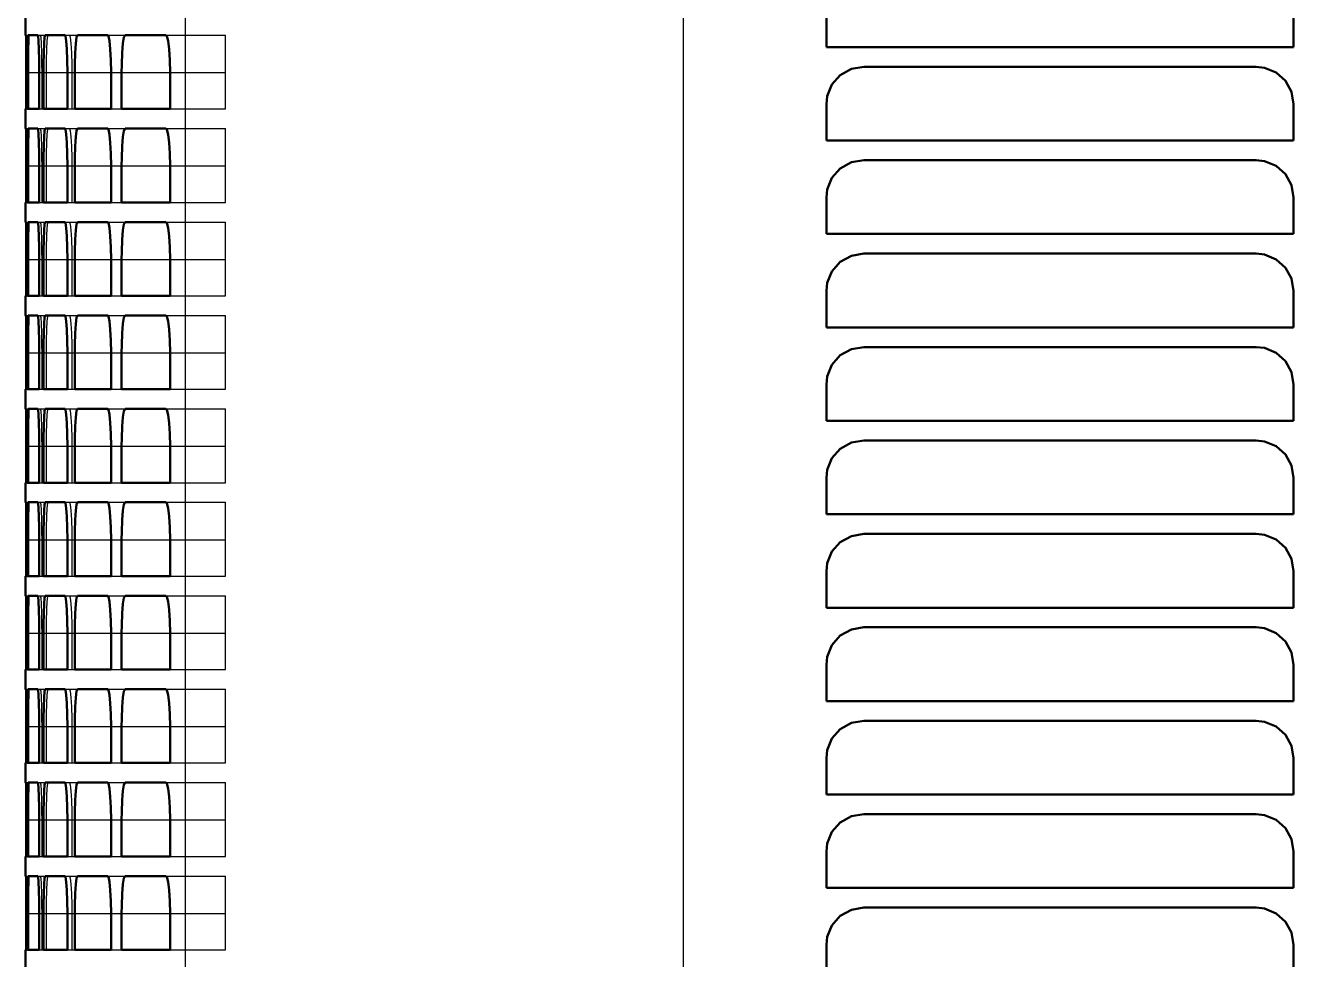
# Model space of a CAD drawing. Header units: inches. Extents: x -0.3 to 35.5, y 0 to 41.9.
# Drawn here: x -0.27 to 6.52, y 25.8 to 30.8 of the extents above; entities that cross this region are included whole.
import ezdxf

# ---------------------------------------------------------------- set-up
doc = ezdxf.new("R2010")
doc.units = ezdxf.units.IN
doc.header["$MEASUREMENT"] = 0
doc.linetypes.add('Dashed', pattern=[2, 1, -1])
for name, color, linetype, lineweight in [('AM_0', 7, 'Continuous', 50), ('AM_4', 3, 'Continuous', 25), ('AM_9', 6, 'Dashed', 25)]:
    doc.layers.add(name, color=color, linetype=linetype, lineweight=lineweight)

msp = doc.modelspace()

# ---------------------------------------------------------------- linework, layer by layer
at = {"layer": 'AM_0'}
for p, q in [((4.016, 30.881), (4.016, 30.686)), ((6.516, 30.686), (6.516, 30.881)), ((-0.27, 30.855), (-0.27, 30.75)), ((-0.2669, 30.75), (-0.27, 30.75)), ((-0.2032, 30.75), (-0.255, 30.75)), ((-0.0573, 30.75), (-0.1644, 30.75)), ((0.171, 30.75), (0.0085, 30.75)), ((0.4823, 30.75), (0.2639, 30.75)), ((4.016, 30.686), (6.516, 30.686)), ((-0.2652, 30.355), (-0.2652, 30.55)), ((-0.258, 30.55), (-0.258, 30.355)), ((-0.1963, 30.355), (-0.1963, 30.55)), ((-0.1727, 30.55), (-0.1727, 30.355)), ((-0.0452, 30.355), (-0.0452, 30.55)), ((-0.0051, 30.55), (-0.0051, 30.355)), ((0.1884, 30.355), (0.1884, 30.55)), ((0.2451, 30.55), (0.2451, 30.355)), ((0.505, 30.355), (0.505, 30.55)), ((6.316, 30.581), (4.216, 30.581)), ((-0.27, 30.355), (-0.2652, 30.355)), ((-0.27, 30.355), (-0.27, 30.25)), ((-0.258, 30.355), (-0.1963, 30.355)), ((-0.1727, 30.355), (-0.0452, 30.355)), ((-0.0051, 30.355), (0.1884, 30.355)), ((0.2451, 30.355), (0.505, 30.355)), ((4.016, 30.381), (4.016, 30.186)), ((6.516, 30.186), (6.516, 30.381)), ((-0.2669, 30.25), (-0.27, 30.25)), ((-0.2032, 30.25), (-0.255, 30.25)), ((-0.0573, 30.25), (-0.1644, 30.25)), ((0.171, 30.25), (0.0085, 30.25)), ((0.4823, 30.25), (0.2639, 30.25)), ((4.016, 30.186), (6.516, 30.186)), ((6.316, 30.081), (4.216, 30.081)), ((-0.2652, 29.855), (-0.2652, 30.05)), ((-0.258, 30.05), (-0.258, 29.855)), ((-0.1963, 29.855), (-0.1963, 30.05)), ((-0.1727, 30.05), (-0.1727, 29.855)), ((-0.0452, 29.855), (-0.0452, 30.05)), ((-0.0051, 30.05), (-0.0051, 29.855)), ((0.1884, 29.855), (0.1884, 30.05)), ((0.2451, 30.05), (0.2451, 29.855)), ((0.505, 29.855), (0.505, 30.05)), ((4.016, 29.881), (4.016, 29.686)), ((6.516, 29.686), (6.516, 29.881)), ((-0.27, 29.855), (-0.2652, 29.855)), ((-0.27, 29.855), (-0.27, 29.75)), ((-0.258, 29.855), (-0.1963, 29.855)), ((-0.1727, 29.855), (-0.0452, 29.855)), ((-0.0051, 29.855), (0.1884, 29.855)), ((0.2451, 29.855), (0.505, 29.855)), ((-0.2669, 29.75), (-0.27, 29.75)), ((-0.2032, 29.75), (-0.255, 29.75)), ((-0.0573, 29.75), (-0.1644, 29.75)), ((0.171, 29.75), (0.0085, 29.75)), ((0.4823, 29.75), (0.2639, 29.75)), ((4.016, 29.686), (6.516, 29.686)), ((-0.2652, 29.355), (-0.2652, 29.55)), ((-0.258, 29.55), (-0.258, 29.355)), ((-0.1963, 29.355), (-0.1963, 29.55)), ((-0.1727, 29.55), (-0.1727, 29.355)), ((-0.0452, 29.355), (-0.0452, 29.55)), ((-0.0051, 29.55), (-0.0051, 29.355)), ((0.1884, 29.355), (0.1884, 29.55)), ((0.2451, 29.55), (0.2451, 29.355)), ((0.505, 29.355), (0.505, 29.55)), ((6.316, 29.581), (4.216, 29.581)), ((-0.27, 29.355), (-0.2652, 29.355)), ((-0.27, 29.355), (-0.27, 29.25)), ((-0.258, 29.355), (-0.1963, 29.355)), ((-0.1727, 29.355), (-0.0452, 29.355)), ((-0.0051, 29.355), (0.1884, 29.355)), ((0.2451, 29.355), (0.505, 29.355)), ((4.016, 29.381), (4.016, 29.186)), ((6.516, 29.186), (6.516, 29.381)), ((-0.2669, 29.25), (-0.27, 29.25)), ((-0.2032, 29.25), (-0.255, 29.25)), ((-0.0573, 29.25), (-0.1644, 29.25)), ((0.171, 29.25), (0.0085, 29.25)), ((0.4823, 29.25), (0.2639, 29.25)), ((4.016, 29.186), (6.516, 29.186)), ((-0.2652, 28.855), (-0.2652, 29.05)), ((-0.258, 29.05), (-0.258, 28.855)), ((-0.1963, 28.855), (-0.1963, 29.05)), ((-0.1727, 29.05), (-0.1727, 28.855)), ((-0.0452, 28.855), (-0.0452, 29.05)), ((-0.0051, 29.05), (-0.0051, 28.855)), ((0.1884, 28.855), (0.1884, 29.05)), ((0.2451, 29.05), (0.2451, 28.855)), ((0.505, 28.855), (0.505, 29.05)), ((6.316, 29.081), (4.216, 29.081)), ((-0.27, 28.855), (-0.2652, 28.855)), ((-0.27, 28.855), (-0.27, 28.75)), ((-0.258, 28.855), (-0.1963, 28.855)), ((-0.1727, 28.855), (-0.0452, 28.855)), ((-0.0051, 28.855), (0.1884, 28.855)), ((0.2451, 28.855), (0.505, 28.855)), ((4.016, 28.881), (4.016, 28.686)), ((6.516, 28.686), (6.516, 28.881)), ((-0.2669, 28.75), (-0.27, 28.75)), ((-0.2032, 28.75), (-0.255, 28.75)), ((-0.0573, 28.75), (-0.1644, 28.75)), ((0.171, 28.75), (0.0085, 28.75)), ((0.4823, 28.75), (0.2639, 28.75)), ((4.016, 28.686), (6.516, 28.686)), ((6.316, 28.581), (4.216, 28.581)), ((-0.2652, 28.355), (-0.2652, 28.55)), ((-0.258, 28.55), (-0.258, 28.355)), ((-0.1963, 28.355), (-0.1963, 28.55)), ((-0.1727, 28.55), (-0.1727, 28.355)), ((-0.0452, 28.355), (-0.0452, 28.55)), ((-0.0051, 28.55), (-0.0051, 28.355)), ((0.1884, 28.355), (0.1884, 28.55)), ((0.2451, 28.55), (0.2451, 28.355)), ((0.505, 28.355), (0.505, 28.55)), ((4.016, 28.381), (4.016, 28.186)), ((6.516, 28.186), (6.516, 28.381)), ((-0.27, 28.355), (-0.2652, 28.355)), ((-0.27, 28.355), (-0.27, 28.25)), ((-0.258, 28.355), (-0.1963, 28.355)), ((-0.1727, 28.355), (-0.0452, 28.355)), ((-0.0051, 28.355), (0.1884, 28.355)), ((0.2451, 28.355), (0.505, 28.355)), ((-0.2669, 28.25), (-0.27, 28.25)), ((-0.2032, 28.25), (-0.255, 28.25)), ((-0.0573, 28.25), (-0.1644, 28.25)), ((0.171, 28.25), (0.0085, 28.25)), ((0.4823, 28.25), (0.2639, 28.25)), ((4.016, 28.186), (6.516, 28.186)), ((-0.2652, 27.855), (-0.2652, 28.05)), ((-0.258, 28.05), (-0.258, 27.855)), ((-0.1963, 27.855), (-0.1963, 28.05)), ((-0.1727, 28.05), (-0.1727, 27.855)), ((-0.0452, 27.855), (-0.0452, 28.05)), ((-0.0051, 28.05), (-0.0051, 27.855)), ((0.1884, 27.855), (0.1884, 28.05)), ((0.2451, 28.05), (0.2451, 27.855)), ((0.505, 27.855), (0.505, 28.05)), ((6.316, 28.081), (4.216, 28.081)), ((-0.27, 27.855), (-0.2652, 27.855)), ((-0.27, 27.855), (-0.27, 27.75)), ((-0.258, 27.855), (-0.1963, 27.855)), ((-0.1727, 27.855), (-0.0452, 27.855)), ((-0.0051, 27.855), (0.1884, 27.855)), ((0.2451, 27.855), (0.505, 27.855)), ((4.016, 27.881), (4.016, 27.686)), ((6.516, 27.686), (6.516, 27.881)), ((-0.2669, 27.75), (-0.27, 27.75)), ((-0.2032, 27.75), (-0.255, 27.75)), ((-0.0573, 27.75), (-0.1644, 27.75)), ((0.171, 27.75), (0.0085, 27.75)), ((0.4823, 27.75), (0.2639, 27.75)), ((4.016, 27.686), (6.516, 27.686)), ((6.316, 27.581), (4.216, 27.581)), ((-0.2652, 27.355), (-0.2652, 27.55)), ((-0.258, 27.55), (-0.258, 27.355)), ((-0.1963, 27.355), (-0.1963, 27.55)), ((-0.1727, 27.55), (-0.1727, 27.355)), ((-0.0452, 27.355), (-0.0452, 27.55)), ((-0.0051, 27.55), (-0.0051, 27.355)), ((0.1884, 27.355), (0.1884, 27.55)), ((0.2451, 27.55), (0.2451, 27.355)), ((0.505, 27.355), (0.505, 27.55)), ((-0.27, 27.355), (-0.2652, 27.355)), ((-0.27, 27.355), (-0.27, 27.25)), ((-0.258, 27.355), (-0.1963, 27.355)), ((-0.1727, 27.355), (-0.0452, 27.355)), ((-0.0051, 27.355), (0.1884, 27.355)), ((0.2451, 27.355), (0.505, 27.355)), ((4.016, 27.381), (4.016, 27.186)), ((6.516, 27.186), (6.516, 27.381)), ((-0.2669, 27.25), (-0.27, 27.25)), ((-0.2032, 27.25), (-0.255, 27.25)), ((-0.0573, 27.25), (-0.1644, 27.25)), ((0.171, 27.25), (0.0085, 27.25)), ((0.4823, 27.25), (0.2639, 27.25)), ((4.016, 27.186), (6.516, 27.186)), ((6.316, 27.081), (4.216, 27.081)), ((-0.2652, 26.855), (-0.2652, 27.05)), ((-0.258, 27.05), (-0.258, 26.855)), ((-0.1963, 26.855), (-0.1963, 27.05)), ((-0.1727, 27.05), (-0.1727, 26.855)), ((-0.0452, 26.855), (-0.0452, 27.05)), ((-0.0051, 27.05), (-0.0051, 26.855)), ((0.1884, 26.855), (0.1884, 27.05)), ((0.2451, 27.05), (0.2451, 26.855)), ((0.505, 26.855), (0.505, 27.05)), ((4.016, 26.881), (4.016, 26.686)), ((6.516, 26.686), (6.516, 26.881)), ((-0.27, 26.855), (-0.2652, 26.855)), ((-0.27, 26.855), (-0.27, 26.75)), ((-0.258, 26.855), (-0.1963, 26.855)), ((-0.1727, 26.855), (-0.0452, 26.855)), ((-0.0051, 26.855), (0.1884, 26.855)), ((0.2451, 26.855), (0.505, 26.855)), ((-0.2669, 26.75), (-0.27, 26.75)), ((-0.2032, 26.75), (-0.255, 26.75)), ((-0.0573, 26.75), (-0.1644, 26.75)), ((0.171, 26.75), (0.0085, 26.75)), ((0.4823, 26.75), (0.2639, 26.75)), ((4.016, 26.686), (6.516, 26.686)), ((-0.2652, 26.355), (-0.2652, 26.55)), ((-0.258, 26.55), (-0.258, 26.355)), ((-0.1963, 26.355), (-0.1963, 26.55)), ((-0.1727, 26.55), (-0.1727, 26.355)), ((-0.0452, 26.355), (-0.0452, 26.55)), ((-0.0051, 26.55), (-0.0051, 26.355)), ((0.1884, 26.355), (0.1884, 26.55)), ((0.2451, 26.55), (0.2451, 26.355)), ((0.505, 26.355), (0.505, 26.55)), ((6.316, 26.581), (4.216, 26.581)), ((-0.27, 26.355), (-0.2652, 26.355)), ((-0.27, 26.355), (-0.27, 26.25)), ((-0.258, 26.355), (-0.1963, 26.355)), ((-0.1727, 26.355), (-0.0452, 26.355)), ((-0.0051, 26.355), (0.1884, 26.355)), ((0.2451, 26.355), (0.505, 26.355)), ((4.016, 26.381), (4.016, 26.186)), ((6.516, 26.186), (6.516, 26.381)), ((-0.2669, 26.25), (-0.27, 26.25)), ((-0.2032, 26.25), (-0.255, 26.25)), ((-0.0573, 26.25), (-0.1644, 26.25)), ((0.171, 26.25), (0.0085, 26.25)), ((0.4823, 26.25), (0.2639, 26.25)), ((4.016, 26.186), (6.516, 26.186)), ((6.316, 26.081), (4.216, 26.081)), ((-0.2652, 25.855), (-0.2652, 26.05)), ((-0.258, 26.05), (-0.258, 25.855)), ((-0.1963, 25.855), (-0.1963, 26.05)), ((-0.1727, 26.05), (-0.1727, 25.855)), ((-0.0452, 25.855), (-0.0452, 26.05)), ((-0.0051, 26.05), (-0.0051, 25.855)), ((0.1884, 25.855), (0.1884, 26.05)), ((0.2451, 26.05), (0.2451, 25.855)), ((0.505, 25.855), (0.505, 26.05)), ((-0.27, 25.855), (-0.2652, 25.855)), ((-0.27, 25.855), (-0.27, 25.75)), ((-0.258, 25.855), (-0.1963, 25.855)), ((-0.1727, 25.855), (-0.0452, 25.855)), ((-0.0051, 25.855), (0.1884, 25.855)), ((0.2451, 25.855), (0.505, 25.855)), ((4.016, 25.881), (4.016, 25.686)), ((6.516, 25.686), (6.516, 25.881))]:
    msp.add_line(p, q, dxfattribs=at)
for points in [[(-0.2652, 30.55), (-0.2653, 30.6162), (-0.2656, 30.6749), (-0.266, 30.7196), (-0.2665, 30.7451), (-0.2669, 30.75)], [(-0.255, 30.75), (-0.256, 30.7387), (-0.2569, 30.7062), (-0.2576, 30.656), (-0.258, 30.5939), (-0.258, 30.55)], [(-0.1963, 30.55), (-0.1967, 30.6162), (-0.1978, 30.6749), (-0.1996, 30.7195), (-0.2017, 30.7451), (-0.2032, 30.75)], [(-0.1644, 30.75), (-0.1672, 30.7387), (-0.1696, 30.7061), (-0.1714, 30.6559), (-0.1725, 30.5937), (-0.1727, 30.55)], [(-0.0452, 30.55), (-0.0459, 30.6161), (-0.0479, 30.6748), (-0.0509, 30.7194), (-0.0547, 30.745), (-0.0573, 30.75)], [(0.0085, 30.75), (0.0039, 30.7387), (0, 30.706), (-0.003, 30.6557), (-0.0047, 30.5935), (-0.0051, 30.55)], [(0.1884, 30.55), (0.1875, 30.616), (0.1846, 30.6746), (0.1803, 30.7192), (0.1749, 30.745), (0.171, 30.75)], [(0.2639, 30.75), (0.2576, 30.7386), (0.2521, 30.7058), (0.2479, 30.6553), (0.2455, 30.5931), (0.2451, 30.55)], [(0.505, 30.55), (0.5038, 30.6159), (0.5001, 30.6743), (0.4944, 30.719), (0.4874, 30.7448), (0.4823, 30.75)], [(4.216, 30.581), (4.1495, 30.5696), (4.0905, 30.5367), (4.0458, 30.486), (4.0206, 30.4237), (4.016, 30.381)], [(6.516, 30.381), (6.5048, 30.447), (6.4725, 30.5055), (6.4227, 30.5502), (6.3607, 30.5759), (6.316, 30.581)], [(-0.2652, 30.05), (-0.2653, 30.1162), (-0.2656, 30.1749), (-0.266, 30.2196), (-0.2665, 30.2451), (-0.2669, 30.25)], [(-0.255, 30.25), (-0.256, 30.2387), (-0.2569, 30.2062), (-0.2576, 30.156), (-0.258, 30.0939), (-0.258, 30.05)], [(-0.1963, 30.05), (-0.1967, 30.1162), (-0.1978, 30.1749), (-0.1996, 30.2195), (-0.2017, 30.2451), (-0.2032, 30.25)], [(-0.1644, 30.25), (-0.1672, 30.2387), (-0.1696, 30.2061), (-0.1714, 30.1559), (-0.1725, 30.0937), (-0.1727, 30.05)], [(-0.0452, 30.05), (-0.0459, 30.1161), (-0.0479, 30.1748), (-0.0509, 30.2194), (-0.0547, 30.245), (-0.0573, 30.25)], [(0.0085, 30.25), (0.0039, 30.2387), (0, 30.206), (-0.003, 30.1557), (-0.0047, 30.0935), (-0.0051, 30.05)], [(0.1884, 30.05), (0.1875, 30.116), (0.1846, 30.1746), (0.1803, 30.2192), (0.1749, 30.245), (0.171, 30.25)], [(0.2639, 30.25), (0.2576, 30.2386), (0.2521, 30.2058), (0.2479, 30.1553), (0.2455, 30.0931), (0.2451, 30.05)], [(0.505, 30.05), (0.5038, 30.1159), (0.5001, 30.1743), (0.4944, 30.219), (0.4874, 30.2448), (0.4823, 30.25)], [(4.216, 30.081), (4.1495, 30.0696), (4.0905, 30.0367), (4.0458, 29.986), (4.0206, 29.9237), (4.016, 29.881)], [(6.516, 29.881), (6.5048, 29.947), (6.4725, 30.0055), (6.4227, 30.0502), (6.3607, 30.0759), (6.316, 30.081)], [(-0.2652, 29.55), (-0.2653, 29.6162), (-0.2656, 29.6749), (-0.266, 29.7196), (-0.2665, 29.7451), (-0.2669, 29.75)], [(-0.255, 29.75), (-0.256, 29.7387), (-0.2569, 29.7062), (-0.2576, 29.656), (-0.258, 29.5939), (-0.258, 29.55)], [(-0.1963, 29.55), (-0.1967, 29.6162), (-0.1978, 29.6749), (-0.1996, 29.7195), (-0.2017, 29.7451), (-0.2032, 29.75)], [(-0.1644, 29.75), (-0.1672, 29.7387), (-0.1696, 29.7061), (-0.1714, 29.6559), (-0.1725, 29.5937), (-0.1727, 29.55)], [(-0.0452, 29.55), (-0.0459, 29.6161), (-0.0479, 29.6748), (-0.0509, 29.7194), (-0.0547, 29.745), (-0.0573, 29.75)], [(0.0085, 29.75), (0.0039, 29.7387), (0, 29.706), (-0.003, 29.6557), (-0.0047, 29.5935), (-0.0051, 29.55)], [(0.1884, 29.55), (0.1875, 29.616), (0.1846, 29.6746), (0.1803, 29.7192), (0.1749, 29.745), (0.171, 29.75)], [(0.2639, 29.75), (0.2576, 29.7386), (0.2521, 29.7058), (0.2479, 29.6553), (0.2455, 29.5931), (0.2451, 29.55)], [(0.505, 29.55), (0.5038, 29.6159), (0.5001, 29.6743), (0.4944, 29.719), (0.4874, 29.7448), (0.4823, 29.75)], [(4.216, 29.581), (4.1495, 29.5696), (4.0905, 29.5367), (4.0458, 29.486), (4.0206, 29.4237), (4.016, 29.381)], [(6.516, 29.381), (6.5048, 29.447), (6.4725, 29.5055), (6.4227, 29.5502), (6.3607, 29.5759), (6.316, 29.581)], [(-0.2652, 29.05), (-0.2653, 29.1162), (-0.2656, 29.1749), (-0.266, 29.2196), (-0.2665, 29.2451), (-0.2669, 29.25)], [(-0.255, 29.25), (-0.256, 29.2387), (-0.2569, 29.2062), (-0.2576, 29.156), (-0.258, 29.0939), (-0.258, 29.05)], [(-0.1963, 29.05), (-0.1967, 29.1162), (-0.1978, 29.1749), (-0.1996, 29.2195), (-0.2017, 29.2451), (-0.2032, 29.25)], [(-0.1644, 29.25), (-0.1672, 29.2387), (-0.1696, 29.2061), (-0.1714, 29.1559), (-0.1725, 29.0937), (-0.1727, 29.05)], [(-0.0452, 29.05), (-0.0459, 29.1161), (-0.0479, 29.1748), (-0.0509, 29.2194), (-0.0547, 29.245), (-0.0573, 29.25)], [(0.0085, 29.25), (0.0039, 29.2387), (0, 29.206), (-0.003, 29.1557), (-0.0047, 29.0935), (-0.0051, 29.05)], [(0.1884, 29.05), (0.1875, 29.116), (0.1846, 29.1746), (0.1803, 29.2192), (0.1749, 29.245), (0.171, 29.25)], [(0.2639, 29.25), (0.2576, 29.2386), (0.2521, 29.2058), (0.2479, 29.1553), (0.2455, 29.0931), (0.2451, 29.05)], [(0.505, 29.05), (0.5038, 29.1159), (0.5001, 29.1743), (0.4944, 29.219), (0.4874, 29.2448), (0.4823, 29.25)], [(4.216, 29.081), (4.1495, 29.0696), (4.0905, 29.0367), (4.0458, 28.986), (4.0206, 28.9237), (4.016, 28.881)], [(6.516, 28.881), (6.5048, 28.947), (6.4725, 29.0055), (6.4227, 29.0502), (6.3607, 29.0759), (6.316, 29.081)], [(-0.2652, 28.55), (-0.2653, 28.6162), (-0.2656, 28.6749), (-0.266, 28.7196), (-0.2665, 28.7451), (-0.2669, 28.75)], [(-0.255, 28.75), (-0.256, 28.7387), (-0.2569, 28.7062), (-0.2576, 28.656), (-0.258, 28.5939), (-0.258, 28.55)], [(-0.1963, 28.55), (-0.1967, 28.6162), (-0.1978, 28.6749), (-0.1996, 28.7195), (-0.2017, 28.7451), (-0.2032, 28.75)], [(-0.1644, 28.75), (-0.1672, 28.7387), (-0.1696, 28.7061), (-0.1714, 28.6559), (-0.1725, 28.5937), (-0.1727, 28.55)], [(-0.0452, 28.55), (-0.0459, 28.6161), (-0.0479, 28.6748), (-0.0509, 28.7194), (-0.0547, 28.745), (-0.0573, 28.75)], [(0.0085, 28.75), (0.0039, 28.7387), (0, 28.706), (-0.003, 28.6557), (-0.0047, 28.5935), (-0.0051, 28.55)], [(0.1884, 28.55), (0.1875, 28.616), (0.1846, 28.6746), (0.1803, 28.7192), (0.1749, 28.745), (0.171, 28.75)], [(0.2639, 28.75), (0.2576, 28.7386), (0.2521, 28.7058), (0.2479, 28.6553), (0.2455, 28.5931), (0.2451, 28.55)], [(0.505, 28.55), (0.5038, 28.6159), (0.5001, 28.6743), (0.4944, 28.719), (0.4874, 28.7448), (0.4823, 28.75)], [(4.216, 28.581), (4.1495, 28.5696), (4.0905, 28.5367), (4.0458, 28.486), (4.0206, 28.4237), (4.016, 28.381)], [(6.516, 28.381), (6.5048, 28.447), (6.4725, 28.5055), (6.4227, 28.5502), (6.3607, 28.5759), (6.316, 28.581)], [(-0.2652, 28.05), (-0.2653, 28.1162), (-0.2656, 28.1749), (-0.266, 28.2196), (-0.2665, 28.2451), (-0.2669, 28.25)], [(-0.255, 28.25), (-0.256, 28.2387), (-0.2569, 28.2062), (-0.2576, 28.156), (-0.258, 28.0939), (-0.258, 28.05)], [(-0.1963, 28.05), (-0.1967, 28.1162), (-0.1978, 28.1749), (-0.1996, 28.2195), (-0.2017, 28.2451), (-0.2032, 28.25)], [(-0.1644, 28.25), (-0.1672, 28.2387), (-0.1696, 28.2061), (-0.1714, 28.1559), (-0.1725, 28.0937), (-0.1727, 28.05)], [(-0.0452, 28.05), (-0.0459, 28.1161), (-0.0479, 28.1748), (-0.0509, 28.2194), (-0.0547, 28.245), (-0.0573, 28.25)], [(0.0085, 28.25), (0.0039, 28.2387), (0, 28.206), (-0.003, 28.1557), (-0.0047, 28.0935), (-0.0051, 28.05)], [(0.1884, 28.05), (0.1875, 28.116), (0.1846, 28.1746), (0.1803, 28.2192), (0.1749, 28.245), (0.171, 28.25)], [(0.2639, 28.25), (0.2576, 28.2386), (0.2521, 28.2058), (0.2479, 28.1553), (0.2455, 28.0931), (0.2451, 28.05)], [(0.505, 28.05), (0.5038, 28.1159), (0.5001, 28.1743), (0.4944, 28.219), (0.4874, 28.2448), (0.4823, 28.25)], [(4.216, 28.081), (4.1495, 28.0696), (4.0905, 28.0367), (4.0458, 27.986), (4.0206, 27.9237), (4.016, 27.881)], [(6.516, 27.881), (6.5048, 27.947), (6.4725, 28.0055), (6.4227, 28.0502), (6.3607, 28.0759), (6.316, 28.081)], [(-0.2652, 27.55), (-0.2653, 27.6162), (-0.2656, 27.6749), (-0.266, 27.7196), (-0.2665, 27.7451), (-0.2669, 27.75)], [(-0.255, 27.75), (-0.256, 27.7387), (-0.2569, 27.7062), (-0.2576, 27.656), (-0.258, 27.5939), (-0.258, 27.55)], [(-0.1963, 27.55), (-0.1967, 27.6162), (-0.1978, 27.6749), (-0.1996, 27.7195), (-0.2017, 27.7451), (-0.2032, 27.75)], [(-0.1644, 27.75), (-0.1672, 27.7387), (-0.1696, 27.7061), (-0.1714, 27.6559), (-0.1725, 27.5937), (-0.1727, 27.55)], [(-0.0452, 27.55), (-0.0459, 27.6161), (-0.0479, 27.6748), (-0.0509, 27.7194), (-0.0547, 27.745), (-0.0573, 27.75)], [(0.0085, 27.75), (0.0039, 27.7387), (0, 27.706), (-0.003, 27.6557), (-0.0047, 27.5935), (-0.0051, 27.55)], [(0.1884, 27.55), (0.1875, 27.616), (0.1846, 27.6746), (0.1803, 27.7192), (0.1749, 27.745), (0.171, 27.75)], [(0.2639, 27.75), (0.2576, 27.7386), (0.2521, 27.7058), (0.2479, 27.6553), (0.2455, 27.5931), (0.2451, 27.55)], [(0.505, 27.55), (0.5038, 27.6159), (0.5001, 27.6743), (0.4944, 27.719), (0.4874, 27.7448), (0.4823, 27.75)], [(4.216, 27.581), (4.1495, 27.5696), (4.0905, 27.5367), (4.0458, 27.486), (4.0206, 27.4237), (4.016, 27.381)], [(6.516, 27.381), (6.5048, 27.447), (6.4725, 27.5055), (6.4227, 27.5502), (6.3607, 27.5759), (6.316, 27.581)], [(-0.2652, 27.05), (-0.2653, 27.1162), (-0.2656, 27.1749), (-0.266, 27.2196), (-0.2665, 27.2451), (-0.2669, 27.25)], [(-0.255, 27.25), (-0.256, 27.2387), (-0.2569, 27.2062), (-0.2576, 27.156), (-0.258, 27.0939), (-0.258, 27.05)], [(-0.1963, 27.05), (-0.1967, 27.1162), (-0.1978, 27.1749), (-0.1996, 27.2195), (-0.2017, 27.2451), (-0.2032, 27.25)], [(-0.1644, 27.25), (-0.1672, 27.2387), (-0.1696, 27.2061), (-0.1714, 27.1559), (-0.1725, 27.0937), (-0.1727, 27.05)], [(-0.0452, 27.05), (-0.0459, 27.1161), (-0.0479, 27.1748), (-0.0509, 27.2194), (-0.0547, 27.245), (-0.0573, 27.25)], [(0.0085, 27.25), (0.0039, 27.2387), (0, 27.206), (-0.003, 27.1557), (-0.0047, 27.0935), (-0.0051, 27.05)], [(0.1884, 27.05), (0.1875, 27.116), (0.1846, 27.1746), (0.1803, 27.2192), (0.1749, 27.245), (0.171, 27.25)], [(0.2639, 27.25), (0.2576, 27.2386), (0.2521, 27.2058), (0.2479, 27.1553), (0.2455, 27.0931), (0.2451, 27.05)], [(0.505, 27.05), (0.5038, 27.1159), (0.5001, 27.1743), (0.4944, 27.219), (0.4874, 27.2448), (0.4823, 27.25)], [(4.216, 27.081), (4.1495, 27.0696), (4.0905, 27.0367), (4.0458, 26.986), (4.0206, 26.9237), (4.016, 26.881)], [(6.516, 26.881), (6.5048, 26.947), (6.4725, 27.0055), (6.4227, 27.0502), (6.3607, 27.0759), (6.316, 27.081)], [(-0.2652, 26.55), (-0.2653, 26.6162), (-0.2656, 26.6749), (-0.266, 26.7196), (-0.2665, 26.7451), (-0.2669, 26.75)], [(-0.255, 26.75), (-0.256, 26.7387), (-0.2569, 26.7062), (-0.2576, 26.656), (-0.258, 26.5939), (-0.258, 26.55)], [(-0.1963, 26.55), (-0.1967, 26.6162), (-0.1978, 26.6749), (-0.1996, 26.7195), (-0.2017, 26.7451), (-0.2032, 26.75)], [(-0.1644, 26.75), (-0.1672, 26.7387), (-0.1696, 26.7061), (-0.1714, 26.6559), (-0.1725, 26.5937), (-0.1727, 26.55)], [(-0.0452, 26.55), (-0.0459, 26.6161), (-0.0479, 26.6748), (-0.0509, 26.7194), (-0.0547, 26.745), (-0.0573, 26.75)], [(0.0085, 26.75), (0.0039, 26.7387), (0, 26.706), (-0.003, 26.6557), (-0.0047, 26.5935), (-0.0051, 26.55)], [(0.1884, 26.55), (0.1875, 26.616), (0.1846, 26.6746), (0.1803, 26.7192), (0.1749, 26.745), (0.171, 26.75)], [(0.2639, 26.75), (0.2576, 26.7386), (0.2521, 26.7058), (0.2479, 26.6553), (0.2455, 26.5931), (0.2451, 26.55)], [(0.505, 26.55), (0.5038, 26.6159), (0.5001, 26.6743), (0.4944, 26.719), (0.4874, 26.7448), (0.4823, 26.75)], [(4.216, 26.581), (4.1495, 26.5696), (4.0905, 26.5367), (4.0458, 26.486), (4.0206, 26.4237), (4.016, 26.381)], [(6.516, 26.381), (6.5048, 26.447), (6.4725, 26.5055), (6.4227, 26.5502), (6.3607, 26.5759), (6.316, 26.581)], [(-0.2652, 26.05), (-0.2653, 26.1162), (-0.2656, 26.1749), (-0.266, 26.2196), (-0.2665, 26.2451), (-0.2669, 26.25)], [(-0.255, 26.25), (-0.256, 26.2387), (-0.2569, 26.2062), (-0.2576, 26.156), (-0.258, 26.0939), (-0.258, 26.05)], [(-0.1963, 26.05), (-0.1967, 26.1162), (-0.1978, 26.1749), (-0.1996, 26.2195), (-0.2017, 26.2451), (-0.2032, 26.25)], [(-0.1644, 26.25), (-0.1672, 26.2387), (-0.1696, 26.2061), (-0.1714, 26.1559), (-0.1725, 26.0937), (-0.1727, 26.05)], [(-0.0452, 26.05), (-0.0459, 26.1161), (-0.0479, 26.1748), (-0.0509, 26.2194), (-0.0547, 26.245), (-0.0573, 26.25)], [(0.0085, 26.25), (0.0039, 26.2387), (0, 26.206), (-0.003, 26.1557), (-0.0047, 26.0935), (-0.0051, 26.05)], [(0.1884, 26.05), (0.1875, 26.116), (0.1846, 26.1746), (0.1803, 26.2192), (0.1749, 26.245), (0.171, 26.25)], [(0.2639, 26.25), (0.2576, 26.2386), (0.2521, 26.2058), (0.2479, 26.1553), (0.2455, 26.0931), (0.2451, 26.05)], [(0.505, 26.05), (0.5038, 26.1159), (0.5001, 26.1743), (0.4944, 26.219), (0.4874, 26.2448), (0.4823, 26.25)], [(4.216, 26.081), (4.1495, 26.0696), (4.0905, 26.0367), (4.0458, 25.986), (4.0206, 25.9237), (4.016, 25.881)], [(6.516, 25.881), (6.5048, 25.947), (6.4725, 26.0055), (6.4227, 26.0502), (6.3607, 26.0759), (6.316, 26.081)]]:
    msp.add_lwpolyline(points, dxfattribs=at)
at = {"layer": 'AM_4'}
for p, q in [((0.5858, 41.15), (0.5858, 1.69)), ((3.2489, 41.15), (3.2489, 1.69)), ((-0.258, 30.55), (-0.1963, 30.55)), ((-0.1727, 30.55), (-0.0452, 30.55)), ((-0.0051, 30.55), (0.1884, 30.55)), ((0.2451, 30.55), (0.505, 30.55)), ((-0.258, 30.05), (-0.1963, 30.05)), ((-0.1727, 30.05), (-0.0452, 30.05)), ((-0.0051, 30.05), (0.1884, 30.05)), ((0.2451, 30.05), (0.505, 30.05)), ((-0.258, 29.55), (-0.1963, 29.55)), ((-0.1727, 29.55), (-0.0452, 29.55)), ((-0.0051, 29.55), (0.1884, 29.55)), ((0.2451, 29.55), (0.505, 29.55)), ((-0.258, 29.05), (-0.1963, 29.05)), ((-0.1727, 29.05), (-0.0452, 29.05)), ((-0.0051, 29.05), (0.1884, 29.05)), ((0.2451, 29.05), (0.505, 29.05)), ((-0.258, 28.55), (-0.1963, 28.55)), ((-0.1727, 28.55), (-0.0452, 28.55)), ((-0.0051, 28.55), (0.1884, 28.55)), ((0.2451, 28.55), (0.505, 28.55)), ((-0.258, 28.05), (-0.1963, 28.05)), ((-0.1727, 28.05), (-0.0452, 28.05)), ((-0.0051, 28.05), (0.1884, 28.05)), ((0.2451, 28.05), (0.505, 28.05)), ((-0.258, 27.55), (-0.1963, 27.55)), ((-0.1727, 27.55), (-0.0452, 27.55)), ((-0.0051, 27.55), (0.1884, 27.55)), ((0.2451, 27.55), (0.505, 27.55)), ((-0.258, 27.05), (-0.1963, 27.05)), ((-0.1727, 27.05), (-0.0452, 27.05)), ((-0.0051, 27.05), (0.1884, 27.05)), ((0.2451, 27.05), (0.505, 27.05)), ((-0.258, 26.55), (-0.1963, 26.55)), ((-0.1727, 26.55), (-0.0452, 26.55)), ((-0.0051, 26.55), (0.1884, 26.55)), ((0.2451, 26.55), (0.505, 26.55)), ((-0.258, 26.05), (-0.1963, 26.05)), ((-0.1727, 26.05), (-0.0452, 26.05)), ((-0.0051, 26.05), (0.1884, 26.05)), ((0.2451, 26.05), (0.505, 26.05))]:
    msp.add_line(p, q, dxfattribs=at)
at = {"layer": 'AM_9'}
for p, q in [((3.2489, 41.15), (3.2489, 14.69)), ((-0.2669, 30.75), (-0.255, 30.75)), ((-0.2032, 30.75), (-0.1644, 30.75)), ((-0.0573, 30.75), (0.0085, 30.75)), ((0.171, 30.75), (0.2639, 30.75)), ((0.4823, 30.75), (0.8, 30.75)), ((0.8, 30.355), (0.8, 30.75)), ((-0.2652, 30.55), (-0.258, 30.55)), ((-0.2613, 30.55), (-0.2613, 30.355)), ((-0.2522, 30.355), (-0.2522, 30.55)), ((-0.1963, 30.55), (-0.1727, 30.55)), ((-0.1826, 30.55), (-0.1826, 30.355)), ((-0.157, 30.355), (-0.157, 30.55)), ((-0.0452, 30.55), (-0.0051, 30.55)), ((-0.0217, 30.55), (-0.0217, 30.355)), ((0.1884, 30.55), (0.2451, 30.55)), ((0.505, 30.55), (0.8, 30.55)), ((-0.2652, 30.355), (-0.258, 30.355)), ((-0.1963, 30.355), (-0.1727, 30.355)), ((-0.0452, 30.355), (-0.0051, 30.355)), ((0.1884, 30.355), (0.2451, 30.355)), ((0.505, 30.355), (0.8, 30.355)), ((-0.2669, 30.25), (-0.255, 30.25)), ((-0.2032, 30.25), (-0.1644, 30.25)), ((-0.0573, 30.25), (0.0085, 30.25)), ((0.171, 30.25), (0.2639, 30.25)), ((0.4823, 30.25), (0.8, 30.25)), ((0.8, 29.855), (0.8, 30.25)), ((-0.2652, 30.05), (-0.258, 30.05)), ((-0.2613, 30.05), (-0.2613, 29.855)), ((-0.2522, 29.855), (-0.2522, 30.05)), ((-0.1963, 30.05), (-0.1727, 30.05)), ((-0.1826, 30.05), (-0.1826, 29.855)), ((-0.157, 29.855), (-0.157, 30.05)), ((-0.0452, 30.05), (-0.0051, 30.05)), ((-0.0217, 30.05), (-0.0217, 29.855)), ((0.1884, 30.05), (0.2451, 30.05)), ((0.505, 30.05), (0.8, 30.05)), ((-0.2652, 29.855), (-0.258, 29.855)), ((-0.1963, 29.855), (-0.1727, 29.855)), ((-0.0452, 29.855), (-0.0051, 29.855)), ((0.1884, 29.855), (0.2451, 29.855)), ((0.505, 29.855), (0.8, 29.855)), ((-0.2669, 29.75), (-0.255, 29.75)), ((-0.2032, 29.75), (-0.1644, 29.75)), ((-0.0573, 29.75), (0.0085, 29.75)), ((0.171, 29.75), (0.2639, 29.75)), ((0.4823, 29.75), (0.8, 29.75)), ((0.8, 29.355), (0.8, 29.75)), ((-0.2652, 29.55), (-0.258, 29.55)), ((-0.2613, 29.55), (-0.2613, 29.355)), ((-0.2522, 29.355), (-0.2522, 29.55)), ((-0.1963, 29.55), (-0.1727, 29.55)), ((-0.1826, 29.55), (-0.1826, 29.355)), ((-0.157, 29.355), (-0.157, 29.55)), ((-0.0452, 29.55), (-0.0051, 29.55)), ((-0.0217, 29.55), (-0.0217, 29.355)), ((0.1884, 29.55), (0.2451, 29.55)), ((0.505, 29.55), (0.8, 29.55)), ((-0.2652, 29.355), (-0.258, 29.355)), ((-0.1963, 29.355), (-0.1727, 29.355)), ((-0.0452, 29.355), (-0.0051, 29.355)), ((0.1884, 29.355), (0.2451, 29.355)), ((0.505, 29.355), (0.8, 29.355)), ((-0.2669, 29.25), (-0.255, 29.25)), ((-0.2032, 29.25), (-0.1644, 29.25)), ((-0.0573, 29.25), (0.0085, 29.25)), ((0.171, 29.25), (0.2639, 29.25)), ((0.4823, 29.25), (0.8, 29.25)), ((0.8, 28.855), (0.8, 29.25)), ((-0.2652, 29.05), (-0.258, 29.05)), ((-0.2613, 29.05), (-0.2613, 28.855)), ((-0.2522, 28.855), (-0.2522, 29.05)), ((-0.1963, 29.05), (-0.1727, 29.05)), ((-0.1826, 29.05), (-0.1826, 28.855)), ((-0.157, 28.855), (-0.157, 29.05)), ((-0.0452, 29.05), (-0.0051, 29.05)), ((-0.0217, 29.05), (-0.0217, 28.855)), ((0.1884, 29.05), (0.2451, 29.05)), ((0.505, 29.05), (0.8, 29.05)), ((-0.2652, 28.855), (-0.258, 28.855)), ((-0.1963, 28.855), (-0.1727, 28.855)), ((-0.0452, 28.855), (-0.0051, 28.855)), ((0.1884, 28.855), (0.2451, 28.855)), ((0.505, 28.855), (0.8, 28.855)), ((-0.2669, 28.75), (-0.255, 28.75)), ((-0.2032, 28.75), (-0.1644, 28.75)), ((-0.0573, 28.75), (0.0085, 28.75)), ((0.171, 28.75), (0.2639, 28.75)), ((0.4823, 28.75), (0.8, 28.75)), ((0.8, 28.355), (0.8, 28.75)), ((-0.2652, 28.55), (-0.258, 28.55)), ((-0.2613, 28.55), (-0.2613, 28.355)), ((-0.2522, 28.355), (-0.2522, 28.55)), ((-0.1963, 28.55), (-0.1727, 28.55)), ((-0.1826, 28.55), (-0.1826, 28.355)), ((-0.157, 28.355), (-0.157, 28.55)), ((-0.0452, 28.55), (-0.0051, 28.55)), ((-0.0217, 28.55), (-0.0217, 28.355)), ((0.1884, 28.55), (0.2451, 28.55)), ((0.505, 28.55), (0.8, 28.55)), ((-0.2652, 28.355), (-0.258, 28.355)), ((-0.1963, 28.355), (-0.1727, 28.355)), ((-0.0452, 28.355), (-0.0051, 28.355)), ((0.1884, 28.355), (0.2451, 28.355)), ((0.505, 28.355), (0.8, 28.355)), ((-0.2669, 28.25), (-0.255, 28.25)), ((-0.2032, 28.25), (-0.1644, 28.25)), ((-0.0573, 28.25), (0.0085, 28.25)), ((0.171, 28.25), (0.2639, 28.25)), ((0.4823, 28.25), (0.8, 28.25)), ((0.8, 27.855), (0.8, 28.25)), ((-0.2652, 28.05), (-0.258, 28.05)), ((-0.2613, 28.05), (-0.2613, 27.855)), ((-0.2522, 27.855), (-0.2522, 28.05)), ((-0.1963, 28.05), (-0.1727, 28.05)), ((-0.1826, 28.05), (-0.1826, 27.855)), ((-0.157, 27.855), (-0.157, 28.05)), ((-0.0452, 28.05), (-0.0051, 28.05)), ((-0.0217, 28.05), (-0.0217, 27.855)), ((0.1884, 28.05), (0.2451, 28.05)), ((0.505, 28.05), (0.8, 28.05)), ((-0.2652, 27.855), (-0.258, 27.855)), ((-0.1963, 27.855), (-0.1727, 27.855)), ((-0.0452, 27.855), (-0.0051, 27.855)), ((0.1884, 27.855), (0.2451, 27.855)), ((0.505, 27.855), (0.8, 27.855)), ((-0.2669, 27.75), (-0.255, 27.75)), ((-0.2032, 27.75), (-0.1644, 27.75)), ((-0.0573, 27.75), (0.0085, 27.75)), ((0.171, 27.75), (0.2639, 27.75)), ((0.4823, 27.75), (0.8, 27.75)), ((0.8, 27.355), (0.8, 27.75)), ((-0.2652, 27.55), (-0.258, 27.55)), ((-0.2613, 27.55), (-0.2613, 27.355)), ((-0.2522, 27.355), (-0.2522, 27.55)), ((-0.1963, 27.55), (-0.1727, 27.55)), ((-0.1826, 27.55), (-0.1826, 27.355)), ((-0.157, 27.355), (-0.157, 27.55)), ((-0.0452, 27.55), (-0.0051, 27.55)), ((-0.0217, 27.55), (-0.0217, 27.355)), ((0.1884, 27.55), (0.2451, 27.55)), ((0.505, 27.55), (0.8, 27.55)), ((-0.2652, 27.355), (-0.258, 27.355)), ((-0.1963, 27.355), (-0.1727, 27.355)), ((-0.0452, 27.355), (-0.0051, 27.355)), ((0.1884, 27.355), (0.2451, 27.355)), ((0.505, 27.355), (0.8, 27.355)), ((-0.2669, 27.25), (-0.255, 27.25)), ((-0.2032, 27.25), (-0.1644, 27.25)), ((-0.0573, 27.25), (0.0085, 27.25)), ((0.171, 27.25), (0.2639, 27.25)), ((0.4823, 27.25), (0.8, 27.25)), ((0.8, 26.855), (0.8, 27.25)), ((-0.2652, 27.05), (-0.258, 27.05)), ((-0.2613, 27.05), (-0.2613, 26.855)), ((-0.2522, 26.855), (-0.2522, 27.05)), ((-0.1963, 27.05), (-0.1727, 27.05)), ((-0.1826, 27.05), (-0.1826, 26.855)), ((-0.157, 26.855), (-0.157, 27.05)), ((-0.0452, 27.05), (-0.0051, 27.05)), ((-0.0217, 27.05), (-0.0217, 26.855)), ((0.1884, 27.05), (0.2451, 27.05)), ((0.505, 27.05), (0.8, 27.05)), ((-0.2652, 26.855), (-0.258, 26.855)), ((-0.1963, 26.855), (-0.1727, 26.855)), ((-0.0452, 26.855), (-0.0051, 26.855)), ((0.1884, 26.855), (0.2451, 26.855)), ((0.505, 26.855), (0.8, 26.855)), ((-0.2669, 26.75), (-0.255, 26.75)), ((-0.2032, 26.75), (-0.1644, 26.75)), ((-0.0573, 26.75), (0.0085, 26.75)), ((0.171, 26.75), (0.2639, 26.75)), ((0.4823, 26.75), (0.8, 26.75)), ((0.8, 26.355), (0.8, 26.75)), ((-0.2652, 26.55), (-0.258, 26.55)), ((-0.2613, 26.55), (-0.2613, 26.355)), ((-0.2522, 26.355), (-0.2522, 26.55)), ((-0.1963, 26.55), (-0.1727, 26.55)), ((-0.1826, 26.55), (-0.1826, 26.355)), ((-0.157, 26.355), (-0.157, 26.55)), ((-0.0452, 26.55), (-0.0051, 26.55)), ((-0.0217, 26.55), (-0.0217, 26.355)), ((0.1884, 26.55), (0.2451, 26.55)), ((0.505, 26.55), (0.8, 26.55)), ((-0.2652, 26.355), (-0.258, 26.355)), ((-0.1963, 26.355), (-0.1727, 26.355)), ((-0.0452, 26.355), (-0.0051, 26.355)), ((0.1884, 26.355), (0.2451, 26.355)), ((0.505, 26.355), (0.8, 26.355)), ((-0.2669, 26.25), (-0.255, 26.25)), ((-0.2032, 26.25), (-0.1644, 26.25)), ((-0.0573, 26.25), (0.0085, 26.25)), ((0.171, 26.25), (0.2639, 26.25)), ((0.4823, 26.25), (0.8, 26.25)), ((0.8, 25.855), (0.8, 26.25)), ((-0.2652, 26.05), (-0.258, 26.05)), ((-0.2613, 26.05), (-0.2613, 25.855)), ((-0.2522, 25.855), (-0.2522, 26.05)), ((-0.1963, 26.05), (-0.1727, 26.05)), ((-0.1826, 26.05), (-0.1826, 25.855)), ((-0.157, 25.855), (-0.157, 26.05)), ((-0.0452, 26.05), (-0.0051, 26.05)), ((-0.0217, 26.05), (-0.0217, 25.855)), ((0.1884, 26.05), (0.2451, 26.05)), ((0.505, 26.05), (0.8, 26.05)), ((-0.2652, 25.855), (-0.258, 25.855)), ((-0.1963, 25.855), (-0.1727, 25.855)), ((-0.0452, 25.855), (-0.0051, 25.855)), ((0.1884, 25.855), (0.2451, 25.855)), ((0.505, 25.855), (0.8, 25.855))]:
    msp.add_line(p, q, dxfattribs=at)
for points in [[(-0.2636, 30.75), (-0.2629, 30.7387), (-0.2622, 30.7062), (-0.2617, 30.656), (-0.2614, 30.5939), (-0.2613, 30.55)], [(-0.2522, 30.55), (-0.252, 30.6162), (-0.2514, 30.6749), (-0.2505, 30.7196), (-0.2494, 30.7451), (-0.2485, 30.75)], [(-0.1901, 30.75), (-0.1877, 30.7387), (-0.1855, 30.7061), (-0.1838, 30.6559), (-0.1828, 30.5938), (-0.1826, 30.55)], [(-0.157, 30.55), (-0.1565, 30.6162), (-0.1551, 30.6748), (-0.1529, 30.7195), (-0.1501, 30.7451), (-0.1481, 30.75)], [(-0.0345, 30.75), (-0.0303, 30.7387), (-0.0265, 30.706), (-0.0236, 30.6557), (-0.022, 30.5935), (-0.0217, 30.55)], [(-0.2636, 30.25), (-0.2629, 30.2387), (-0.2622, 30.2062), (-0.2617, 30.156), (-0.2614, 30.0939), (-0.2613, 30.05)], [(-0.2522, 30.05), (-0.252, 30.1162), (-0.2514, 30.1749), (-0.2505, 30.2196), (-0.2494, 30.2451), (-0.2485, 30.25)], [(-0.1901, 30.25), (-0.1877, 30.2387), (-0.1855, 30.2061), (-0.1838, 30.1559), (-0.1828, 30.0938), (-0.1826, 30.05)], [(-0.157, 30.05), (-0.1565, 30.1162), (-0.1551, 30.1748), (-0.1529, 30.2195), (-0.1501, 30.2451), (-0.1481, 30.25)], [(-0.0345, 30.25), (-0.0303, 30.2387), (-0.0265, 30.206), (-0.0236, 30.1557), (-0.022, 30.0935), (-0.0217, 30.05)], [(-0.2636, 29.75), (-0.2629, 29.7387), (-0.2622, 29.7062), (-0.2617, 29.656), (-0.2614, 29.5939), (-0.2613, 29.55)], [(-0.2522, 29.55), (-0.252, 29.6162), (-0.2514, 29.6749), (-0.2505, 29.7196), (-0.2494, 29.7451), (-0.2485, 29.75)], [(-0.1901, 29.75), (-0.1877, 29.7387), (-0.1855, 29.7061), (-0.1838, 29.6559), (-0.1828, 29.5938), (-0.1826, 29.55)], [(-0.157, 29.55), (-0.1565, 29.6162), (-0.1551, 29.6748), (-0.1529, 29.7195), (-0.1501, 29.7451), (-0.1481, 29.75)], [(-0.0345, 29.75), (-0.0303, 29.7387), (-0.0265, 29.706), (-0.0236, 29.6557), (-0.022, 29.5935), (-0.0217, 29.55)], [(-0.2636, 29.25), (-0.2629, 29.2387), (-0.2622, 29.2062), (-0.2617, 29.156), (-0.2614, 29.0939), (-0.2613, 29.05)], [(-0.2522, 29.05), (-0.252, 29.1162), (-0.2514, 29.1749), (-0.2505, 29.2196), (-0.2494, 29.2451), (-0.2485, 29.25)], [(-0.1901, 29.25), (-0.1877, 29.2387), (-0.1855, 29.2061), (-0.1838, 29.1559), (-0.1828, 29.0938), (-0.1826, 29.05)], [(-0.157, 29.05), (-0.1565, 29.1162), (-0.1551, 29.1748), (-0.1529, 29.2195), (-0.1501, 29.2451), (-0.1481, 29.25)], [(-0.0345, 29.25), (-0.0303, 29.2387), (-0.0265, 29.206), (-0.0236, 29.1557), (-0.022, 29.0935), (-0.0217, 29.05)], [(-0.2636, 28.75), (-0.2629, 28.7387), (-0.2622, 28.7062), (-0.2617, 28.656), (-0.2614, 28.5939), (-0.2613, 28.55)], [(-0.2522, 28.55), (-0.252, 28.6162), (-0.2514, 28.6749), (-0.2505, 28.7196), (-0.2494, 28.7451), (-0.2485, 28.75)], [(-0.1901, 28.75), (-0.1877, 28.7387), (-0.1855, 28.7061), (-0.1838, 28.6559), (-0.1828, 28.5938), (-0.1826, 28.55)], [(-0.157, 28.55), (-0.1565, 28.6162), (-0.1551, 28.6748), (-0.1529, 28.7195), (-0.1501, 28.7451), (-0.1481, 28.75)], [(-0.0345, 28.75), (-0.0303, 28.7387), (-0.0265, 28.706), (-0.0236, 28.6557), (-0.022, 28.5935), (-0.0217, 28.55)], [(-0.2636, 28.25), (-0.2629, 28.2387), (-0.2622, 28.2062), (-0.2617, 28.156), (-0.2614, 28.0939), (-0.2613, 28.05)], [(-0.2522, 28.05), (-0.252, 28.1162), (-0.2514, 28.1749), (-0.2505, 28.2196), (-0.2494, 28.2451), (-0.2485, 28.25)], [(-0.1901, 28.25), (-0.1877, 28.2387), (-0.1855, 28.2061), (-0.1838, 28.1559), (-0.1828, 28.0938), (-0.1826, 28.05)], [(-0.157, 28.05), (-0.1565, 28.1162), (-0.1551, 28.1748), (-0.1529, 28.2195), (-0.1501, 28.2451), (-0.1481, 28.25)], [(-0.0345, 28.25), (-0.0303, 28.2387), (-0.0265, 28.206), (-0.0236, 28.1557), (-0.022, 28.0935), (-0.0217, 28.05)], [(-0.2636, 27.75), (-0.2629, 27.7387), (-0.2622, 27.7062), (-0.2617, 27.656), (-0.2614, 27.5939), (-0.2613, 27.55)], [(-0.2522, 27.55), (-0.252, 27.6162), (-0.2514, 27.6749), (-0.2505, 27.7196), (-0.2494, 27.7451), (-0.2485, 27.75)], [(-0.1901, 27.75), (-0.1877, 27.7387), (-0.1855, 27.7061), (-0.1838, 27.6559), (-0.1828, 27.5938), (-0.1826, 27.55)], [(-0.157, 27.55), (-0.1565, 27.6162), (-0.1551, 27.6748), (-0.1529, 27.7195), (-0.1501, 27.7451), (-0.1481, 27.75)], [(-0.0345, 27.75), (-0.0303, 27.7387), (-0.0265, 27.706), (-0.0236, 27.6557), (-0.022, 27.5935), (-0.0217, 27.55)], [(-0.2636, 27.25), (-0.2629, 27.2387), (-0.2622, 27.2062), (-0.2617, 27.156), (-0.2614, 27.0939), (-0.2613, 27.05)], [(-0.2522, 27.05), (-0.252, 27.1162), (-0.2514, 27.1749), (-0.2505, 27.2196), (-0.2494, 27.2451), (-0.2485, 27.25)], [(-0.1901, 27.25), (-0.1877, 27.2387), (-0.1855, 27.2061), (-0.1838, 27.1559), (-0.1828, 27.0938), (-0.1826, 27.05)], [(-0.157, 27.05), (-0.1565, 27.1162), (-0.1551, 27.1748), (-0.1529, 27.2195), (-0.1501, 27.2451), (-0.1481, 27.25)], [(-0.0345, 27.25), (-0.0303, 27.2387), (-0.0265, 27.206), (-0.0236, 27.1557), (-0.022, 27.0935), (-0.0217, 27.05)], [(-0.2636, 26.75), (-0.2629, 26.7387), (-0.2622, 26.7062), (-0.2617, 26.656), (-0.2614, 26.5939), (-0.2613, 26.55)], [(-0.2522, 26.55), (-0.252, 26.6162), (-0.2514, 26.6749), (-0.2505, 26.7196), (-0.2494, 26.7451), (-0.2485, 26.75)], [(-0.1901, 26.75), (-0.1877, 26.7387), (-0.1855, 26.7061), (-0.1838, 26.6559), (-0.1828, 26.5938), (-0.1826, 26.55)], [(-0.157, 26.55), (-0.1565, 26.6162), (-0.1551, 26.6748), (-0.1529, 26.7195), (-0.1501, 26.7451), (-0.1481, 26.75)], [(-0.0345, 26.75), (-0.0303, 26.7387), (-0.0265, 26.706), (-0.0236, 26.6557), (-0.022, 26.5935), (-0.0217, 26.55)], [(-0.2636, 26.25), (-0.2629, 26.2387), (-0.2622, 26.2062), (-0.2617, 26.156), (-0.2614, 26.0939), (-0.2613, 26.05)], [(-0.2522, 26.05), (-0.252, 26.1162), (-0.2514, 26.1749), (-0.2505, 26.2196), (-0.2494, 26.2451), (-0.2485, 26.25)], [(-0.1901, 26.25), (-0.1877, 26.2387), (-0.1855, 26.2061), (-0.1838, 26.1559), (-0.1828, 26.0938), (-0.1826, 26.05)], [(-0.157, 26.05), (-0.1565, 26.1162), (-0.1551, 26.1748), (-0.1529, 26.2195), (-0.1501, 26.2451), (-0.1481, 26.25)], [(-0.0345, 26.25), (-0.0303, 26.2387), (-0.0265, 26.206), (-0.0236, 26.1557), (-0.022, 26.0935), (-0.0217, 26.05)]]:
    msp.add_lwpolyline(points, dxfattribs=at)

doc.saveas('drawing.dxf')
